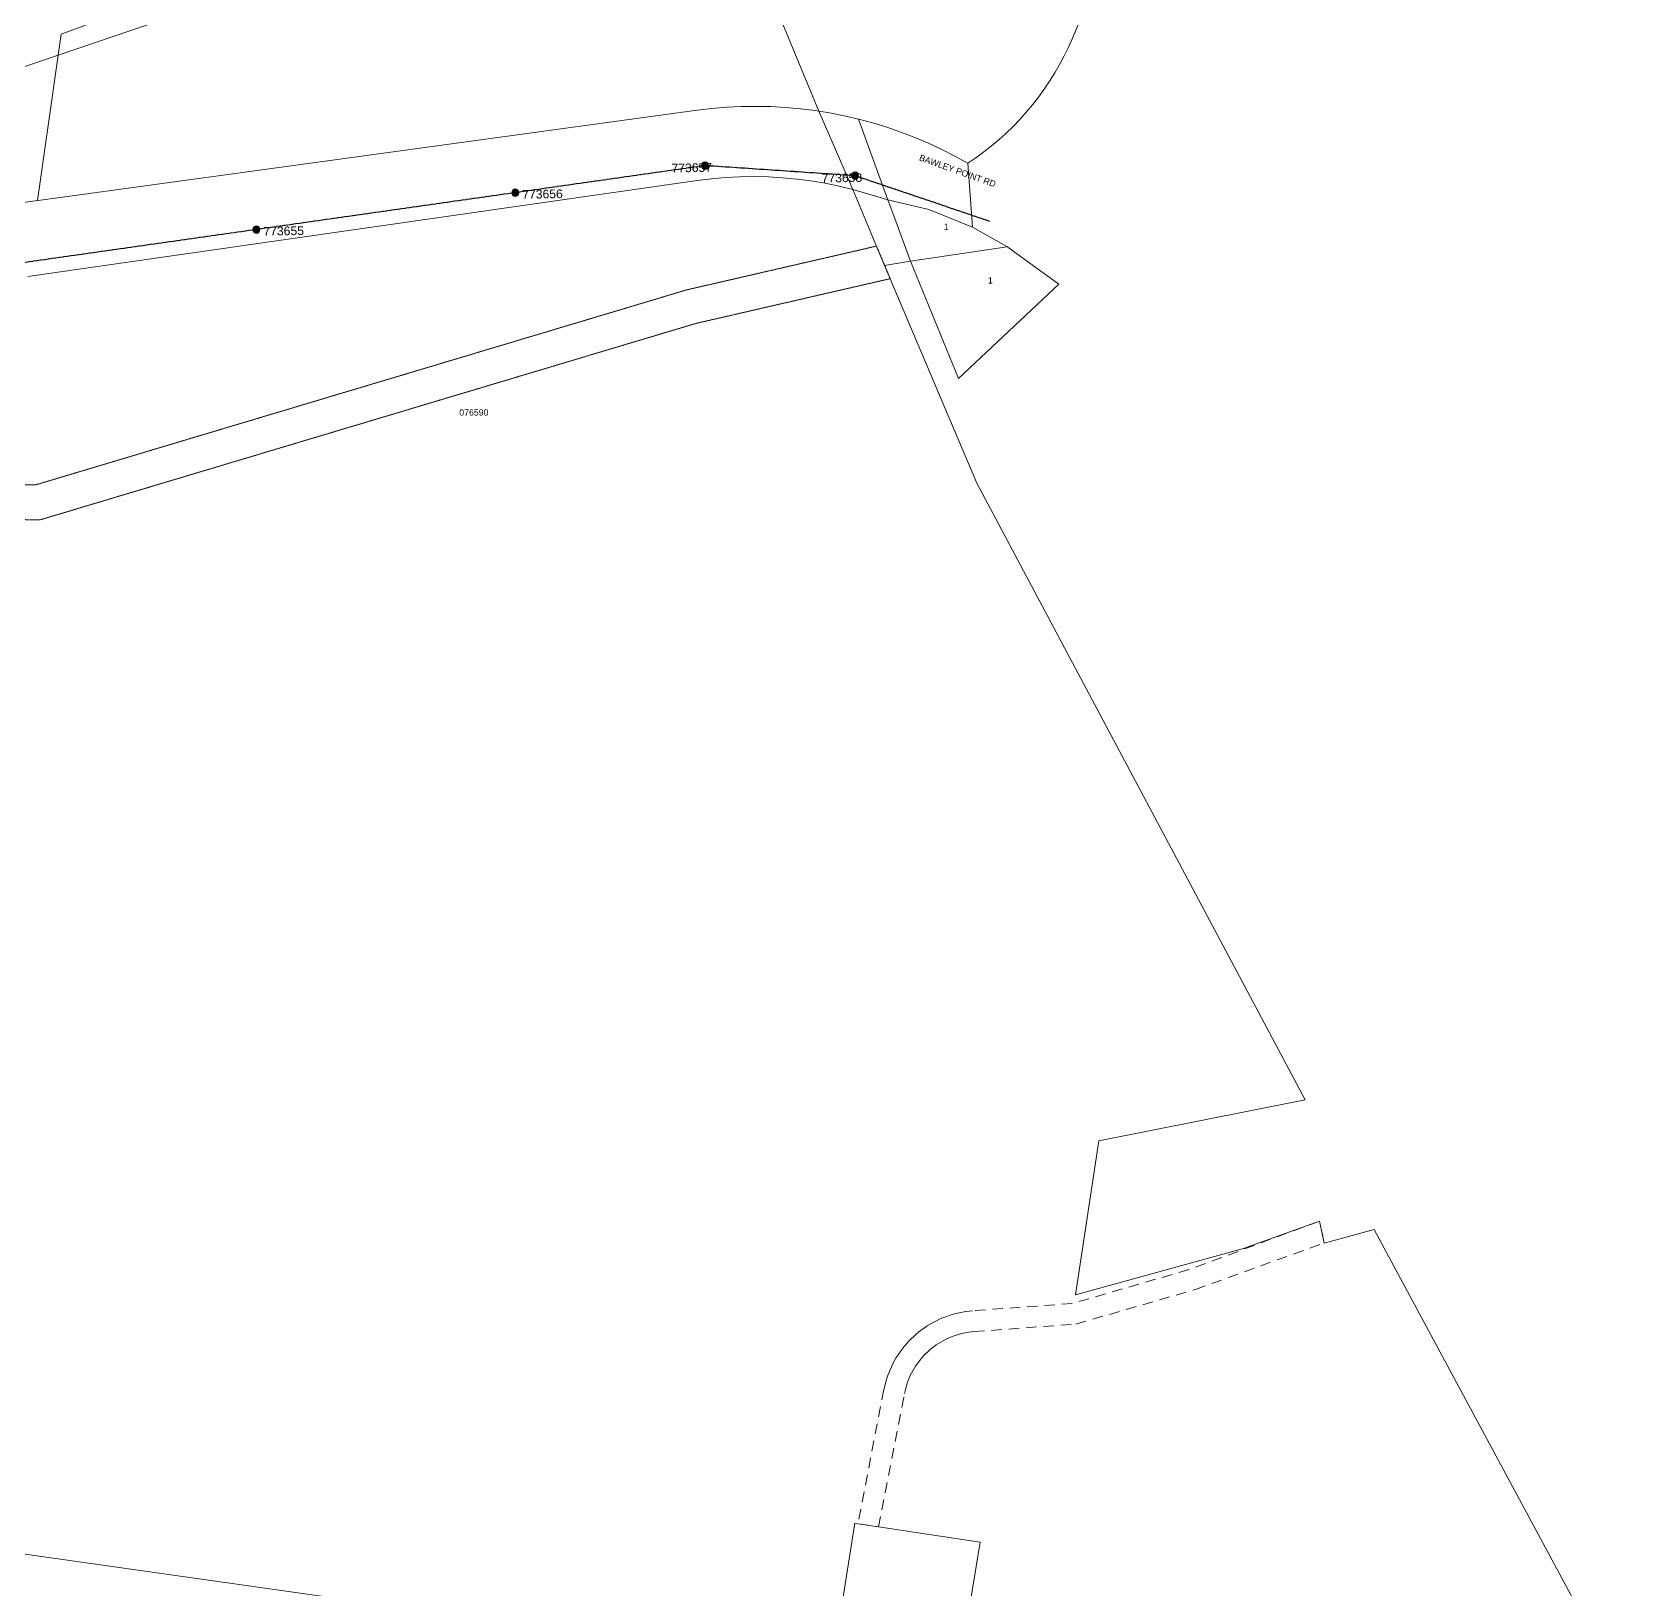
# Model space of a CAD drawing. Header units: metres. Extents: x 260053 to 263659, y 6066351 to 6070551.
# Drawn here: x 262822.9 to 263283.5, y 6067413.4 to 6067861 of the extents above; entities that cross this region are included whole.
import ezdxf
from ezdxf.enums import TextEntityAlignment as Align

# ---------------------------------------------------------------- set-up
doc = ezdxf.new("R2010")
doc.units = ezdxf.units.M
for name, pattern in [('Cable Exist OH', [1, 1, 0]), ('Dash', [5, 3, -2]), ('HIDDEN', [0.375, 0.25, -0.125]), ('HIDDEN2', [0.1875, 0.125, -0.0625])]:
    doc.linetypes.add(name, pattern=pattern)
doc.layers.get('0').update_dxf_attribs({"color": 6})
for name, color, linetype, lineweight in [('Cadastre Easements_SP_EXT', 9, 'Continuous', 5), ('Cadastre Land Parcels_SP_EXT', 9, 'Continuous', 5), ('Cadastre Other Property_SP_EXT', 9, 'HIDDEN', 5), ('Cadastre Roads_SP_EXT', 9, 'Continuous', 5)]:
    doc.layers.add(name, color=color, linetype=linetype, lineweight=lineweight)
doc.layers.add('Mains_HV_EXT', color=7, linetype='Continuous')
doc.layers.add('SupportsOH_SP_TR_HV_LV_SL_EXT', color=7, linetype='Continuous')
doc.styles.add('POLE_LABEL', font='arial.ttf')
doc.styles.get("Standard").update_dxf_attribs({"font": 'arial.ttf'})

# ---------------------------------------------------------------- blocks, each defined once
blk = doc.blocks.new('POLE_EXT')
blk.add_hatch(color=256).paths.add_polyline_path([(-1, 0, 1), (1, 0, 1)])
blk.add_lwpolyline([(-1, 0, 1), (1, 0, 1)], format="xyb", close=True)
for tag, height, flags, p in [('pNumber', 2.5, 8, (-17.84, 2.07)), ('OWNED_BY', 0.2, 9, (1.35, -0.4)), ('SPECIAL_USE', 0.2, 9, (1.35, -0.8)), ('STATE', 0.2, 9, (1.35, -1)), ('cLV', 0.2, 9, (1.35, -1.4)), ('hDepth', 0.2, 9, (1.35, -1.6)), ('hDia', 0.2, 9, (1.35, -1.8)), ('cHV', 0.2, 9, (1.35, -2)), ('cLinedev', 0.2, 9, (1.35, -3.4)), ('pExisting', 0.2, 9, (1.35, -3.8)), ('pFooting', 0.2, 9, (1.35, -4.4)), ('pNew', 0.2, 9, (1.35, -4.6)), ('PARENT', 0.2, 9, (1.35, -0.6)), ('USAGE', 0.2, 9, (1.35, -1.2)), ('LBRACKET', 0.2, 9, (1.35, -2.2)), ('LExisting', 0.2, 9, (1.35, -2.4)), ('LANTNUMBER', 0.2, 9, (1.35, -2.6)), ('LOther', 0.2, 9, (1.35, -2.8)), ('LRemove', 0.2, 9, (1.35, -3)), ('LEGEND', 0.2, 9, (1.35, -3.2)), ('LOCATION', 0.2, 9, (1.35, -3.6)), ('PFNUMBER', 0.2, 9, (1.35, -4)), ('NEWPFNUMBER', 0.2, 9, (1.35, -4.2)), ('pRelocate', 0.2, 9, (1.35, -5)), ('pRemove', 0.2, 9, (1.35, -5.2)), ('pReplace', 0.2, 9, (1.35, -5.4)), ('pStay', 0.2, 9, (1.35, -5.6)), ('pType', 0.2, 9, (1.35, -5.8)), ('cspan', 0.2, 9, (1.35, -6)), ('STREETNAME', 0.2, 9, (1.35, -6.2)), ('SUBURB', 0.2, 9, (1.35, -6.4)), ('OPERATED_BY', 0.2, 9, (1.36, -7.01)), ('NOTES', 0.2, 9, (1.35, -6.6)), ('MAINTAINED_BY', 0.2, 9, (1.36, -6.81))]:
    blk.add_attdef(tag, text='', height=height, dxfattribs=dict(flags=flags)).set_placement(p, align=Align.MIDDLE_LEFT)
at = {"style": 'POLE_LABEL'}
for tag, height, flags, p in [('STRUCTURE_PLANT_NUMBER', 0.2, 9, (1.35, 0.03)), ('ASSET_NUM', 2.5, 8, (2, 2)), ('STREET_CODE', 0.2, 9, (1.35, -0.2))]:
    blk.add_attdef(tag, text='', height=height, dxfattribs=dict(at, flags=flags)).set_placement(p, align=Align.MIDDLE_LEFT)
at = {"flags": 1}
blk.add_attdef('Z', (1.35, -7.33), '', height=0.2, dxfattribs=at)

msp = doc.modelspace()

# ---------------------------------------------------------------- linework, layer by layer
at = {"layer": 'Cadastre Easements_SP_EXT', "linetype": 'Dash'}
msp.add_lwpolyline([(263194.48, 6067512.89), (263193.13, 6067519.16), (263155.56, 6067505.25), (263122.02, 6067495.51), (263093.38, 6067493.4), (263092.39, 6067493.31), (263091.41, 6067493.18), (263090.43, 6067493.02), (263089.46, 6067492.83), (263088.5, 6067492.6), (263087.54, 6067492.34), (263086.6, 6067492.04), (263085.67, 6067491.71), (263084.74, 6067491.35), (263083.83, 6067490.96), (263082.94, 6067490.53), (263082.06, 6067490.08), (263081.2, 6067489.59), (263080.35, 6067489.07), (263079.53, 6067488.52), (263078.72, 6067487.95), (263077.94, 6067487.34), (263077.18, 6067486.71), (263076.43, 6067486.05), (263075.72, 6067485.37), (263075.03, 6067484.66), (263074.36, 6067483.93), (263073.72, 6067483.18), (263073.1, 6067482.4), (263072.52, 6067481.6), (263071.96, 6067480.78), (263071.43, 6067479.94), (263070.94, 6067479.09), (263070.47, 6067478.21), (263070.03, 6067477.33), (263069.62, 6067476.42), (263069.25, 6067475.5), (263068.91, 6067474.57), (263068.6, 6067473.63), (263068.33, 6067472.68), (263068.09, 6067471.72), (263067.88, 6067470.75), (263060.37, 6067432.18), (263066.31, 6067431.28), (263073.77, 6067469.6), (263073.94, 6067470.37), (263074.13, 6067471.12), (263074.34, 6067471.87), (263074.58, 6067472.61), (263074.85, 6067473.34), (263075.14, 6067474.06), (263075.46, 6067474.77), (263075.81, 6067475.47), (263076.17, 6067476.16), (263076.57, 6067476.83), (263076.98, 6067477.49), (263077.42, 6067478.13), (263077.88, 6067478.76), (263078.36, 6067479.37), (263078.87, 6067479.97), (263079.39, 6067480.54), (263079.94, 6067481.1), (263080.5, 6067481.64), (263081.08, 6067482.15), (263081.68, 6067482.65), (263082.3, 6067483.13), (263082.93, 6067483.58), (263083.58, 6067484.01), (263084.24, 6067484.42), (263084.92, 6067484.8), (263085.61, 6067485.16), (263086.32, 6067485.49), (263087.03, 6067485.8), (263087.76, 6067486.09), (263088.49, 6067486.34), (263089.23, 6067486.58), (263089.99, 6067486.78), (263090.74, 6067486.96), (263091.51, 6067487.12), (263092.28, 6067487.24), (263093.05, 6067487.34), (263093.82, 6067487.41), (263123.09, 6067489.58), (263157.42, 6067499.54), (263194.48, 6067512.89)], close=True, dxfattribs=at)
at = {"layer": 'Cadastre Land Parcels_SP_EXT', "linetype": 'Continuous'}
for points in [[(262989.83, 6067981.74), (262955.52, 6067896.94), (262830.41, 6067854.36), (262824.47, 6067812.58), (262824.7, 6067812.62), (263014.16, 6067838.55), (263018.38, 6067839.05), (263022.62, 6067839.41), (263026.87, 6067839.62), (263031.12, 6067839.68), (263035.37, 6067839.6), (263039.61, 6067839.37), (263043.85, 6067838.99), (263048.07, 6067838.46), (263049.11, 6067838.3), (262989.83, 6067981.74)], [(262467.86, 6067846.22), (262317.97, 6067819.28), (262229.48, 6067768.56), (262244.02, 6067755.61), (262245.99, 6067753.86), (262246.01, 6067753.84), (262246.03, 6067753.83), (262250.47, 6067750.01), (262253.3, 6067747.73), (262328.46, 6067790.69), (262468.29, 6067815.82), (262648.79, 6067787.73), (262658.46, 6067789.27), (262704.49, 6067795.73), (262824.47, 6067812.58), (262830.41, 6067854.37), (262699.48, 6067809.72), (262467.86, 6067846.22)], [(263093.35, 6067804.99), (263080.74, 6067810.02), (263069.03, 6067812.79), (263070.98, 6067807.44), (263075.52, 6067795.18), (263102.59, 6067799.17), (263103.22, 6067799.39), (263093.35, 6067804.99)], [(263118.21, 6067788.58), (263103.22, 6067799.39), (263102.59, 6067799.17), (263075.52, 6067795.18), (263089.31, 6067761.45), (263118.21, 6067788.58)], [(263060.37, 6067432.18), (263059.54, 6067432.3), (263052.94, 6067390.53), (263088.74, 6067385.45), (263095.57, 6067426.86), (263066.31, 6067431.28), (263060.37, 6067432.18)]]:
    msp.add_lwpolyline(points, close=True, dxfattribs=at)
for points in [[(262989.83, 6067981.74), (263049.11, 6067838.3), (263052.26, 6067837.8), (263056.44, 6067836.98), (263060.58, 6067836.02), (263064.68, 6067834.92), (263068.75, 6067833.68), (263072.77, 6067832.29), (263076.74, 6067830.77), (263080.66, 6067829.12), (263084.51, 6067827.32), (263088.3, 6067825.4), (263092.02, 6067823.34), (263094.33, 6067824.92), (263096.59, 6067826.56), (263098.78, 6067828.29), (263100.92, 6067830.09), (263102.99, 6067831.97), (263104.99, 6067833.91), (263106.93, 6067835.92), (263108.79, 6067838), (263110.59, 6067840.15), (263112.3, 6067842.35), (263113.94, 6067844.61), (263115.5, 6067846.92), (263116.98, 6067849.29), (263118.38, 6067851.71), (263119.69, 6067854.18), (263120.92, 6067856.69), (263122.06, 6067859.24), (263145.71, 6067914.78)], [(262841.44, 6067864.13), (262831.28, 6067860.47), (262830.41, 6067854.36), (262955.52, 6067896.94)], [(263283.53, 6067378.09), (263227.12, 6067482.77), (263212.37, 6067510.14), (263208.81, 6067516.74), (263194.48, 6067512.89), (263193.13, 6067519.16), (263171.3, 6067511.34), (263122.94, 6067497.94), (263129.62, 6067542.22), (263129.62, 6067542.22), (263188.98, 6067554.01), (263094.57, 6067731.31), (263068.08, 6067793.89), (263058.94, 6067815.77), (263054.96, 6067816.74), (263050.94, 6067817.57), (263046.89, 6067818.25), (263042.82, 6067818.78), (263038.74, 6067819.17), (263034.64, 6067819.41), (263030.54, 6067819.5), (263026.44, 6067819.43), (263022.34, 6067819.22), (263018.25, 6067818.86), (263014.17, 6067818.36), (262821.73, 6067790.81)], [(263052.94, 6067390.53), (263059.54, 6067432.3), (263060.37, 6067432.18), (263066.31, 6067431.28), (263095.57, 6067426.86), (263088.74, 6067385.45)], [(263012.94, 6067396.2), (262770.19, 6067430.64), (262532.28, 6066532.69)], [(262770.19, 6067430.64), (263012.94, 6067396.2)]]:
    msp.add_lwpolyline(points, dxfattribs=at)
at = {"layer": 'Cadastre Other Property_SP_EXT', "linetype": 'HIDDEN2'}
msp.add_lwpolyline([(263069.67, 6067790.14), (263065.74, 6067799.5), (263011.24, 6067786.94), (262823.86, 6067730.83), (262812.87, 6067730.97), (262811.44, 6067720.93), (262825.29, 6067720.82), (263013.8, 6067777.27), (263069.67, 6067790.14)], close=True, dxfattribs=at)
at = {"layer": 'Cadastre Roads_SP_EXT', "linetype": 'Continuous'}
msp.add_lwpolyline([(262821.73, 6067790.81), (263014.17, 6067818.36), (263018.25, 6067818.87), (263022.34, 6067819.22), (263026.43, 6067819.43), (263030.54, 6067819.5), (263034.64, 6067819.41), (263038.74, 6067819.17), (263042.82, 6067818.78), (263046.89, 6067818.25), (263050.94, 6067817.57), (263054.96, 6067816.74), (263058.94, 6067815.77), (263053.94, 6067827.24), (263049.11, 6067838.3), (263048.07, 6067838.46), (263043.85, 6067838.99), (263039.61, 6067839.37), (263035.37, 6067839.6), (263031.12, 6067839.68), (263026.87, 6067839.62), (263022.62, 6067839.41), (263018.38, 6067839.05), (263014.16, 6067838.55), (262824.7, 6067812.62), (262824.47, 6067812.58), (262704.49, 6067795.73)], dxfattribs=at)
for points in [[(263092.02, 6067823.34), (263088.3, 6067825.4), (263084.51, 6067827.32), (263080.66, 6067829.12), (263076.74, 6067830.77), (263072.77, 6067832.29), (263068.75, 6067833.68), (263064.68, 6067834.92), (263060.58, 6067836.02), (263064.91, 6067824.12), (263069.03, 6067812.79), (263080.74, 6067810.02), (263093.35, 6067804.99), (263092.69, 6067814.16), (263092.02, 6067823.34)], [(263069.03, 6067812.79), (263063.56, 6067814.41), (263058.94, 6067815.77), (263068.08, 6067793.89), (263075.52, 6067795.18), (263070.98, 6067807.44), (263069.03, 6067812.79)]]:
    msp.add_lwpolyline(points, close=True, dxfattribs=at)
at = {"layer": 'Mains_HV_EXT', "linetype": 'Cable Exist OH'}
msp.add_lwpolyline([(263098.3, 6067806.61), (263059.59, 6067819.72), (263016.42, 6067822.64), (262961.86, 6067814.86), (262887.43, 6067804.26), (262810.29, 6067793.29)], dxfattribs=at)

# ---------------------------------------------------------------- block references
at = {"layer": 'SupportsOH_SP_TR_HV_LV_SL_EXT'}
ref = msp.add_blockref('POLE_EXT', (263016.42, 6067822.64), dxfattribs=at)
ref.add_attrib('ASSET_NUM', '773657', dxfattribs={"layer": '0', "height": 2.5, "rotation": 1, "style": 'POLE_LABEL'}).set_placement((263018.42, 6067823.39), align=Align.TOP_RIGHT)
ref = msp.add_blockref('POLE_EXT', (263059.59, 6067819.72), dxfattribs=at)
ref.add_attrib('ASSET_NUM', '773658', dxfattribs={"layer": '0', "height": 2.5, "rotation": 1, "style": 'POLE_LABEL'}).set_placement((263061.59, 6067820.47), align=Align.TOP_RIGHT)
ref = msp.add_blockref('POLE_EXT', (262961.86, 6067814.86), dxfattribs=at)
ref.add_attrib('ASSET_NUM', '773656', dxfattribs={"layer": '0', "height": 2.5, "rotation": 1, "style": 'POLE_LABEL'}).set_placement((262963.86, 6067815.61), align=Align.TOP_LEFT)
ref = msp.add_blockref('POLE_EXT', (262887.43, 6067804.26), dxfattribs=at)
ref.add_attrib('ASSET_NUM', '773655', dxfattribs={"layer": '0', "height": 2.5, "rotation": 1, "style": 'POLE_LABEL'}).set_placement((262889.43, 6067805.01), align=Align.TOP_LEFT)

# ---------------------------------------------------------------- texts
at = {"layer": 'Cadastre Land Parcels_SP_EXT'}
for p in [(263085.06, 6067804.14), (263097.77, 6067788.75)]:
    msp.add_text('1', height=1.8, dxfattribs=at).set_placement(p)
at = {"layer": 'Cadastre Other Property_SP_EXT'}
msp.add_text('076590', height=1.8, dxfattribs=at).set_placement((262945.77, 6067750.79))
at = {"layer": 'Cadastre Roads_SP_EXT'}
msp.add_text('BAWLEY POINT RD', height=1.8, rotation=340.2773, dxfattribs=at).set_placement((263077.84, 6067824.21))

doc.saveas('drawing.dxf')
